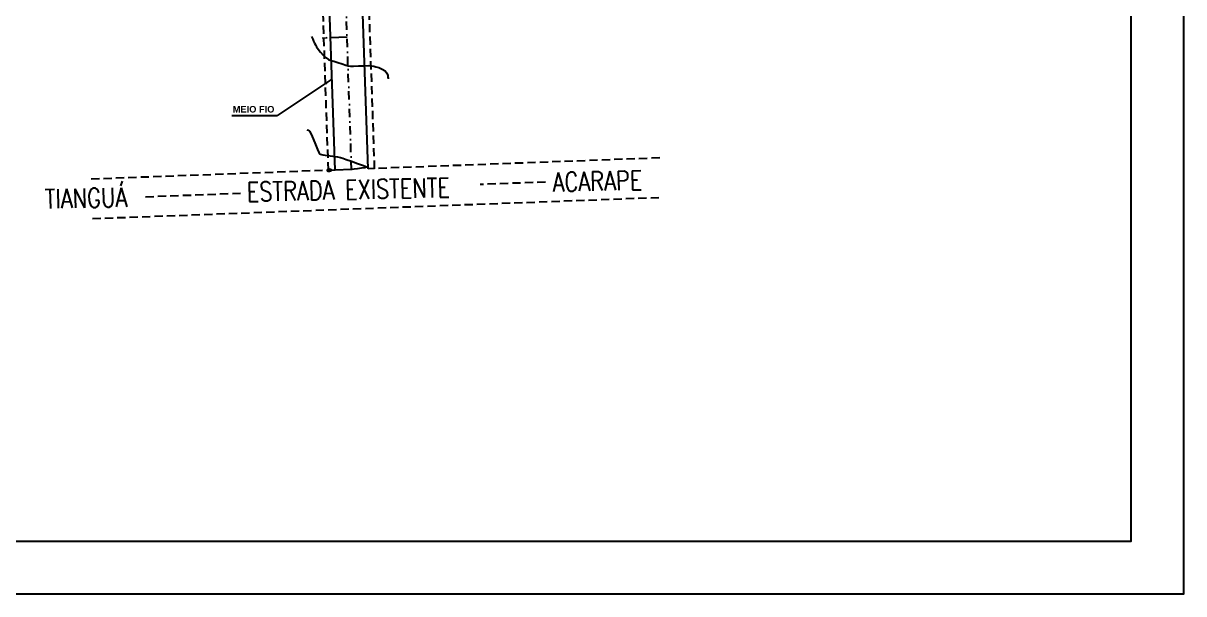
# Model space of a CAD drawing. Header units: millimetres. Extents: x 276147 to 291056, y 9594849 to 9609891.
# Drawn here: x 285901.2 to 286076.5, y 9595193.2 to 9595279.5 of the extents above; entities that cross this region are included whole.
import ezdxf
from ezdxf.enums import TextEntityAlignment as Align

# ---------------------------------------------------------------- set-up
doc = ezdxf.new("R2010")
doc.units = ezdxf.units.MM
doc.header["$LTSCALE"] = 10
for name, pattern in [('CONTINUO', [0]), ('DASHDOTX2', [50.8, 25.4, -12.7, 0, -12.7]), ('HIDDEN', [0.375, 0.25, -0.125])]:
    doc.linetypes.add(name, pattern=pattern)
for name, color, linetype in [('500-dim1', 6, 'Continuous'), ('Curvas simples', 9, 'Continuous'), ('TG', 7, 'CONTINUO'), ('Top_malha_coord', 8, 'Continuous')]:
    doc.layers.add(name, color=color, linetype=linetype)
doc.styles.add('r80', font='romans.shx')
doc.styles.add('ROMAND', font='romand', dxfattribs={"height": 0.2})
doc.styles.add('ROMANS', font='romans.shx', dxfattribs={"width": 0.8, "height": 4})
doc.styles.add('T7', font='arial.ttf')
doc.dimstyles.new('cadnorma_dim1', dxfattribs={"dimscale": 0, "dimtxt": 2, "dimasz": 1.199999999999999, "dimexe": 1, "dimexo": 2.5, "dimgap": 0.6, "dimtad": 1, "dimzin": 4, "dimdsep": 46, "dimtxsty": 'r80', "dimblk": 'ARCHTICK', "dimblk1": 'ARCHTICK', "dimblk2": 'ARCHTICK', "dimcen": -1, "dimdle": 1, "dimclrd": 1, "dimclre": 1, "dimclrt": 2, "dimaunit": 1, "dimazin": 0, "dimtfac": 1, "dimtix": 1, "dimtmove": 2, "dimatfit": 0, "dimfxl": 1, "dimarcsym": 0})

# ---------------------------------------------------------------- blocks, each defined once
blk = doc.blocks.new('_ArchTick')
at = {"color": 0, "linetype": 'ByBlock', "const_width": 0.15}
blk.add_lwpolyline([(-0.5, -0.5), (0.5, 0.5)], dxfattribs=at)

msp = doc.modelspace()

# ---------------------------------------------------------------- linework, layer by layer
at = {"color": 8, "linetype": 'HIDDEN', "ltscale": 0.5}
for p, q in [((285997.3728583126, 9595259.132408824, 1.155105778903816), (285953.3289631185, 9595257.482748983, 1.155105778903816)), ((285948.3450689992, 9595257.296077713, 1.155105778903816), (285911.1841734629, 9595255.90421996, 1.155105778903816)), ((285980.1161295132, 9595255.4791779, 1.243918404593034), (285970.2753684751, 9595255.110593146, 1.243918404593034)), ((285997.2633134751, 9595253.114542203, 1.332731030233844), (285911.0746286253, 9595249.88635334, 1.332731030233844)), ((285997.2633134751, 9595253.114542203, 1.332731030233844), (285911.0746286253, 9595249.88635334, 1.332731030233844)), ((285934.0839018592, 9595253.755045258, 1.243918404593034), (285919.5914164897, 9595253.212230617, 1.243918404593034))]:
    msp.add_line(p, q, dxfattribs=at)
at = {"color": 8, "linetype": 'HIDDEN', "ltscale": 0.5, "extrusion": (-0.0710087131260717, -0.0024250461213777, 0.9974727474028996), "flags": 128}
for points, elevation in [([(-9579906.785142418, 611731.3275728398), (-9579934.159404146, 611731.3239827326), (-9579936.219838368, 611731.0172180916), (-9579938.082325423, 611730.5917659273), (-9579941.66593247, 611729.6060755692, -0.0222114807671968), (-9579945.84660062, 611728.6536133424, -0.011552239158355), (-9579948.05023551, 611728.305939661), (-9579952.426001, 611727.7154504342), (-9579965.798949137, 611725.8640640795), (-9579985.611553928, 611723.1262169475), (-9580005.42328966, 611720.3884900016), (-9580025.235024177, 611717.6507630674), (-9580028.76137676, 611717.1634666738), (-9580045.125038983, 611715.1342778264), (-9580046.5776515, 611714.9547511046), (-9580050.9340493, 611714.3604865947), (-9580056.767452117, 611713.3937503725), (-9580061.005923105, 611712.56604545), (-9580061.447140262, 611712.4697301803)], -43572.61337032385), ([(-9579906.786060454, 611738.3275727788), (-9579934.67809675, 611738.3239147663), (-9579937.516595371, 611737.901309185), (-9579939.790803136, 611737.3818067198), (-9579943.522375276, 611736.3554177658, -0.0222114807583606), (-9579947.09695888, 611735.5410369663, -0.0115522391417278), (-9579948.981125947, 611735.243766626), (-9579953.374040628, 611734.6509652154), (-9579966.758892035, 611732.7979309404), (-9579986.569758328, 611730.0603242671), (-9580006.381494064, 611727.3225973214), (-9580026.193228638, 611724.5848703805), (-9580029.671244223, 611724.1042535352), (-9580045.986481387, 611722.0810696747), (-9580047.480042074, 611721.8964828203), (-9580051.979554499, 611721.2826957703), (-9580058.010758812, 611720.283179047), (-9580061.20220516, 611719.6599411253)], -43572.61337032382)]:
    msp.add_lwpolyline(points, format="xyb", dxfattribs=dict(at, elevation=elevation))
at = {"layer": '500-dim1', "ltscale": 0.1}
for points in [[(285762.8124201144, 9595193.249203382), (286076.5308316656, 9595193.249203382), (286076.5308316656, 9595429.133679917), (285762.8124201144, 9595429.133679917)], [(285770.7546583815, 9595201.19144165), (286068.5885933985, 9595201.19144165), (286068.5885933985, 9595421.19144165), (285770.7546583815, 9595421.19144165)]]:
    msp.add_lwpolyline(points, close=True, dxfattribs=at)
at = {"layer": 'Curvas simples', "linetype": 'CONTINUO'}
for points, elevation in [([(285944.7797926639, 9595277.493664216), (285944.9701428239, 9595277.067276208), (285945.1059056169, 9595276.765077222), (285945.2438154516, 9595276.461721212), (285945.3708761244, 9595276.197672976), (285945.5291414859, 9595275.928036712), (285945.7744256286, 9595275.586580988), (285946.1402300799, 9595275.136248177), (285946.5708046495, 9595274.656690158), (285946.988085029, 9595274.256736813), (285947.3424938985, 9595274.01239706), (285947.6983977156, 9595273.868385393), (285948.1486484984, 9595273.736591464), (285948.7474083472, 9595273.552429993), (285949.3940666942, 9595273.34539824), (285949.9493230537, 9595273.168518528), (285950.3281281491, 9595273.062569812), (285950.6624528663, 9595273.019369032), (285951.1385217232, 9595273.01849352), (285951.8747430924, 9595273.040017704), (285952.7182638752, 9595273.065996012), (285953.4484180271, 9595273.07898162), (285953.9102570419, 9595273.063413627), (285954.211717603, 9595273.011265123), (285954.5264560282, 9595272.916395893), (285954.9774333208, 9595272.77181442), (285955.4848352937, 9595272.567124425), (285955.9181553179, 9595272.291076995), (285956.1791522622, 9595271.947023416), (285956.2986554848, 9595271.59671976), (285956.3397658055, 9595271.316521617), (285956.3559121248, 9595271.1619226), (285956.3618605174, 9595271.104965676), (285956.3627097842, 9595271.09682831)], 0.3327310302338446), ([(285944.1045205428, 9595263.388857199), (285944.3057061748, 9595263.3308544), (285944.4861575305, 9595263.159618672), (285944.7393589143, 9595262.740076214), (285945.060703181, 9595262.012884373), (285945.3958625233, 9595261.156106647), (285945.6780836024, 9595260.407159084), (285945.8769387254, 9595259.94456323), (285946.1073156651, 9595259.711279327), (285946.5204318152, 9595259.59137271), (285947.2061003698, 9595259.48920252), (285948.0085249171, 9595259.390295377), (285948.7105076106, 9595259.300469408), (285949.1688863267, 9595259.216959344), (285949.5366473613, 9595259.102661686), (285950.0408170347, 9595258.911892068), (285950.8285381275, 9595258.621138016), (285951.7274372501, 9595258.29558266), (285952.4852598952, 9595258.022584748), (285952.91358959, 9595257.867390137), (285953.0793505053, 9595257.80679832), (285953.1133030735, 9595257.795498066), (285953.1250947879, 9595257.794696692), (285953.1399206035, 9595257.79167768), (285953.1618595519, 9595257.780243367), (285953.1777408263, 9595257.754897667), (285953.1053837608, 9595257.712955903), (285952.8453590614, 9595257.652436847), (285952.345897808, 9595257.574705932), (285951.7458866888, 9595257.494524712), (285951.2318759649, 9595257.430003067), (285950.9441829373, 9595257.394357048), (285950.8381907514, 9595257.381224623), (285950.8230494832, 9595257.379348943)], 1.332731030233844)]:
    msp.add_lwpolyline(points, dxfattribs=dict(at, elevation=elevation))
at = {"layer": 'TG', "color": 4, "linetype": 'CONTINUO', "extrusion": (-0.0710087131260717, -0.0024250461213777, 0.9974727474028996)}
for points, elevation in [([(-9579906.785273563, 611732.327572831), (-9579934.23350308, 611732.3239730238), (-9579936.405089378, 611732.0006596767), (-9579938.32639367, 611731.5617717549), (-9579941.931138579, 611730.5702673113, -0.0222114807606863), (-9579946.025223225, 611729.6375310024, -0.0115522391439562), (-9579948.18321986, 611729.2970577986), (-9579952.561435238, 611728.7062382599), (-9579965.936083842, 611726.8546164882), (-9579985.748440275, 611724.1168037072), (-9580005.560176004, 611721.3790767615), (-9580025.371910533, 611718.6413498266), (-9580028.89135782, 611718.1550076548), (-9580045.248102177, 611716.1266766621), (-9580046.706564445, 611715.9464270647), (-9580051.08340719, 611715.3493736193), (-9580056.945067357, 611714.3779544684), (-9580061.208415532, 611713.545391433), (-9580061.412011769, 611713.5009475005)], -43572.61337032388), ([(-9579906.785929304, 611737.3275727879), (-9579934.60399782, 611737.3239244767), (-9579937.331344372, 611736.9178676009), (-9579939.546734892, 611736.4118008923), (-9579943.257169165, 611735.3912260236, -0.0222114807658499), (-9579946.918336283, 611734.557119306, -0.0115522391582941), (-9579948.848141588, 611734.2526484879), (-9579953.238606399, 611733.66017739), (-9579966.621757338, 611731.8073785319), (-9579986.432871982, 611729.0697375076), (-9580006.244607717, 611726.332010562), (-9580026.056342285, 611723.5942836204), (-9580029.541263154, 611723.1127125548), (-9580045.863418188, 611721.0886708391), (-9580047.35112913, 611720.904806861), (-9580051.830196613, 611720.2938087449), (-9580057.833143575, 611719.2989749514), (-9580061.23714615, 611718.6342282293)], -43572.61337032379)]:
    msp.add_lwpolyline(points, format="xyb", dxfattribs=dict(at, elevation=elevation))
at = {"layer": 'TG', "color": 1, "linetype": 'DASHDOTX2', "ltscale": 0.005, "extrusion": (-0.0710087131260717, -0.0024250461213777, 0.9974727474028996), "elevation": -43572.61337032374, "flags": 128}
msp.add_lwpolyline([(-9579906.785601428, 611734.828468513), (-9579934.418750443, 611734.8248444535), (-9579936.868216867, 611734.4601593418), (-9579938.936564272, 611733.9876820277), (-9579942.594153859, 611732.9816423721, -0.0222114807631189), (-9579946.47177974, 611732.0982208587, -0.0115522391506574), (-9579948.515680725, 611731.7757488468), (-9579952.900020804, 611731.1841035289), (-9579966.278920574, 611729.331893213), (-9579986.090656122, 611726.594166311), (-9580005.902391853, 611723.8564393659), (-9580025.714126404, 611721.1187124271), (-9580029.21631048, 611720.6347558092), (-9580045.55576018, 611718.6085694558), (-9580047.028846791, 611718.4265126667), (-9580051.4568019, 611717.8224868878), (-9580057.389105469, 611716.8393604156), (-9580061.324467916, 611716.0708476926)], format="xyb", dxfattribs=at)
at = {"layer": 'TG', "color": 3, "linetype": 'CONTINUO', "extrusion": (-0.0710087131260717, -0.0024250461213777, 0.9974727474028996)}
for points, elevation in [([(-9579926.785601499, 611734.8284684789), (-9579926.785601152, 611732.3284678272)], -43572.61337032383), ([(-9579906.78560143, 611734.8284685134), (-9579906.785601033, 611732.3284688605)], -43572.61337032374)]:
    msp.add_lwpolyline(points, dxfattribs=dict(at, elevation=elevation))

# ---------------------------------------------------------------- texts
at = {"style": 'ROMANS', "width": 0.8}
for s, p in [('ACARAPE', (285981.1612183275, 9595256.925383568, 1.332731030233844)), ('TIANGUÁ', (285904.4826335506, 9595254.374330787, 1.332731030233844)), ('ESTRADA EXISTENTE', (285934.9789181736, 9595255.431588413, 1.332731030233844))]:
    msp.add_text(s, height=2.904565704097505, rotation=1.288035249099407, dxfattribs=at).set_placement(p, align=Align.TOP_LEFT)
at = {"layer": 'TG', "color": 5, "extrusion": (-0.0710087131260717, -0.0024250461213777, 0.9974727474028996), "style": 'ROMAND'}
for s, rotation, width, p, p2 in [('1', 1.067217067211586e-06, 1.399999987672676, (-9579927.060601365, 611731.0784681446, -43572.61337032377), (-9579926.51060137, 611731.0784681549, -43572.61337032377)), ('0', 1.006579720211648e-06, 0.9058823572362172, (-9579907.060601363, 611731.0784685091, -43572.61337032375), (-9579906.51060136, 611731.0784685188, -43572.61337032375))]:
    msp.add_text(s, height=0.75, rotation=rotation, dxfattribs=dict(at, width=width)).set_placement(p, p2, align=Align.FIT)
at = {"layer": 'Top_malha_coord', "color": 7, "insert": (285939.1796560174, 9595266.98610442, 1.154914232436567), "char_height": 1, "attachment_point": 3, "style": 'T7'}
msp.add_mtext_dynamic_manual_height_columns('{\\fArial|b1|i0|c0|p34;MEIO FIO}', width=16.67673822349752, gutter_width=12.5, heights=[0], dxfattribs=at)

# ---------------------------------------------------------------- leaders
at = {"linetype": 'CONTINUO'}
msp.add_leader([(285947.8748613252, 9595271.01181052, 1.154914232436567), (285939.5621599194, 9595265.514195833, 1.154914232436567), (285932.7582848872, 9595265.514195833, 1.154914232436567)], dimstyle='cadnorma_dim1', override={"dimscale": 1, "dimgap": 0.6, "dimtad": 0, "dimzin": 1, "dimclrd": 256}, dxfattribs=at)

doc.saveas('drawing.dxf')
